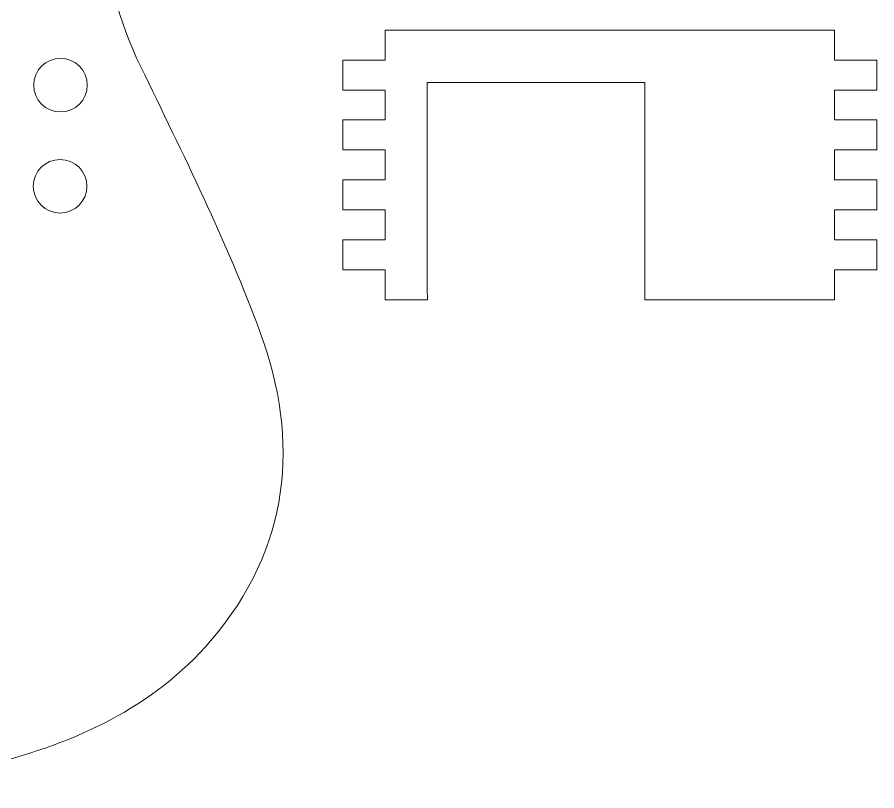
# Model space of a CAD drawing. Header units: millimetres. Extents: x 33 to 239, y -25 to 292.
# Drawn here: x 136.6 to 238.6, y -24.7 to 67.1 of the extents above; entities that cross this region are included whole.
import ezdxf

# ---------------------------------------------------------------- set-up
doc = ezdxf.new("R2010")
doc.units = ezdxf.units.MM
doc.header["$MEASUREMENT"] = 0
doc.layers.add('Layer 1', color=7, linetype='Continuous', lineweight=0)

msp = doc.modelspace()

# ---------------------------------------------------------------- linework, layer by layer
at = {"layer": 'Layer 1', "color": 1, "lineweight": 0, "true_color": 0xff0000}
for p, q in [((185.23, 34.89), (185.23, 59.32)), ((185.23, 59.32), (211.06, 59.32)), ((211.06, 59.32), (211.06, 34.89))]:
    msp.add_line(p, q, dxfattribs=at)
msp.add_lwpolyline([(211.06, 34.89), (211.03, 33.54), (231.53, 33.54), (233.57, 33.54), (233.57, 37.1), (238.57, 37.1), (238.57, 40.65), (233.57, 40.65), (233.57, 44.21), (238.57, 44.21), (238.57, 47.76), (233.57, 47.76), (233.57, 51.32), (238.57, 51.32), (238.57, 54.88), (233.57, 54.88), (233.57, 58.43), (238.57, 58.43), (238.57, 61.99), (233.57, 61.99), (233.57, 65.54), (180.23, 65.54), (180.23, 61.99), (175.23, 61.99), (175.23, 58.43), (180.23, 58.43), (180.23, 54.88), (175.23, 54.88), (175.23, 51.32), (180.23, 51.32), (180.23, 47.76), (175.23, 47.76), (175.23, 44.21), (180.23, 44.21), (180.23, 40.65), (175.23, 40.65), (175.23, 37.1), (180.23, 37.1), (180.23, 33.54), (182.27, 33.54), (185.27, 33.54), (185.23, 34.89)], dxfattribs=at)
for centre in [(141.72, 59.01), (141.67, 47.01)]:
    msp.add_circle(centre, 3.18, dxfattribs=at)
msp.add_open_spline([(55, 164.67), (54.5, 164.44), (54.18, 163.82), (53.78, 163.38), (46.69, 155.34), (44.61, 145.65), (46.74, 135.64), (48.35, 128.08), (51.8, 120.85), (54.93, 113.69), (58.84, 104.74), (62.62, 95.68), (60.35, 85.81), (58.88, 79.42), (56.23, 73.21), (53.42, 67.24), (48.82, 57.44), (43.13, 48.14), (38.88, 38.22), (33.75, 26.26), (33.22, 14.12), (41.51, 2.94), (48.41, -6.37), (57.18, -13.36), (67.96, -17.69), (76.77, -21.23), (86.04, -22.72), (95.45, -23.58), (108.23, -24.75), (120.99, -24.73), (133.48, -21.58), (143.4, -19.07), (152.69, -14.93), (159.56, -6.92), (168.94, 4.03), (170.19, 16.69), (165.41, 29.66), (161.43, 40.45), (156.28, 50.83), (151.24, 61.19), (145.86, 72.27), (145.64, 83.1), (151.2, 94.13), (152.9, 97.51), (154.44, 101.03), (155.6, 104.63), (158.06, 112.24), (158.27, 119.88), (154.37, 127.16), (153.01, 129.7), (150.98, 132.42), (147.7, 131.05), (144.84, 129.85), (142.27, 127.94), (141.83, 124.04), (141.46, 120.8), (140.28, 117.56), (138.95, 114.55), (138.61, 113.77), (136.4, 109.21), (131.73, 107.18), (125.48, 104.48), (119.04, 108.17), (118.74, 108.35), (110.1, 113.48), (109.61, 126.34), (109.42, 131.39), (109.33, 133.63), (109.45, 135.48), (109.56, 136.69)], degree=3, knots=[0, 0, 0, 0, 1, 1, 1, 2, 2, 2, 3, 3, 3, 4, 4, 4, 5, 5, 5, 6, 6, 6, 7, 7, 7, 8, 8, 8, 9, 9, 9, 10, 10, 10, 11, 11, 11, 12, 12, 12, 13, 13, 13, 14, 14, 14, 15, 15, 15, 16, 16, 16, 17, 17, 17, 18, 18, 18, 19, 19, 19, 20, 20, 20, 21, 21, 21, 22, 22, 22, 23, 23, 23, 23], dxfattribs=at)

doc.saveas('drawing.dxf')
